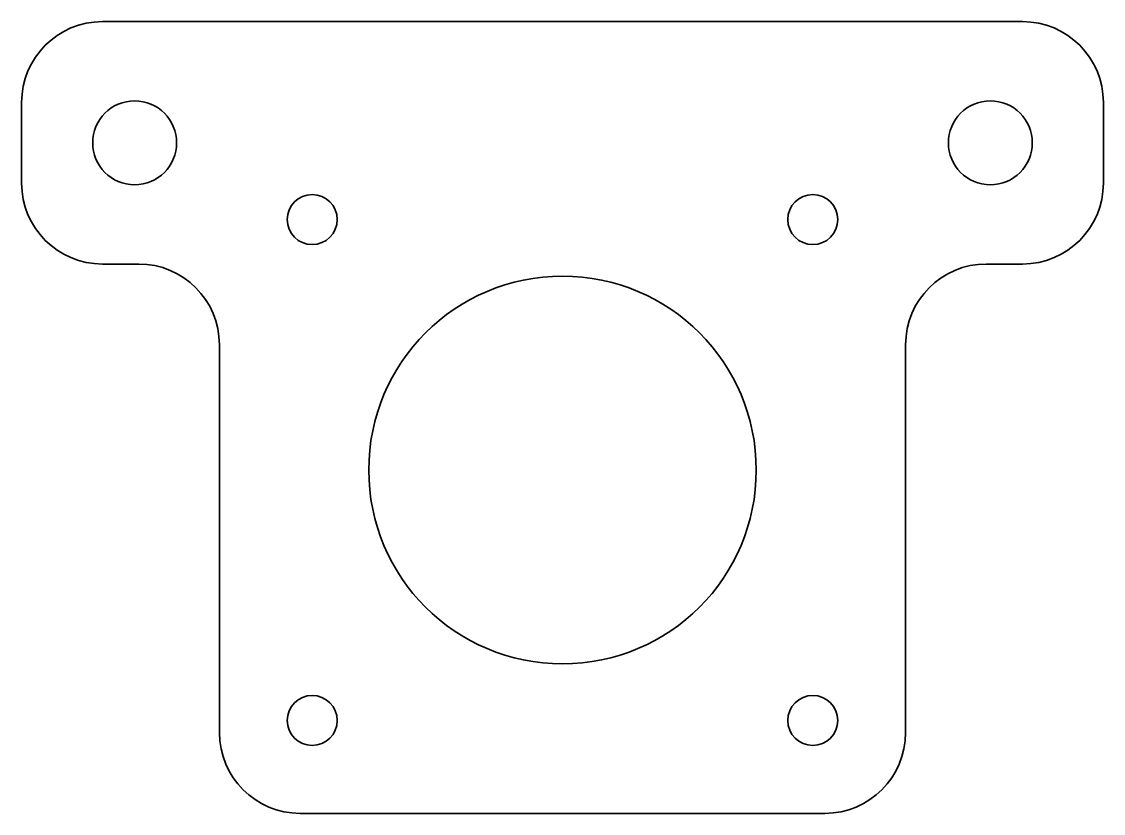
# Model space of a CAD drawing. Extents: x 0 to 67, y -44 to 5.
import ezdxf

# ---------------------------------------------------------------- set-up
doc = ezdxf.new("R2010")
doc.units = 0

msp = doc.modelspace()

# ---------------------------------------------------------------- linework, layer by layer
at = {"color": 7, "lineweight": 35}
for p, q in [((62, 5), (5, 5)), ((12.25, -15), (12.25, -39)), ((54.75, -39), (54.75, -15)), ((17.25, -44), (49.75, -44))]:
    msp.add_line(p, q, dxfattribs=at)
at = {"color": 7, "lineweight": 35, "ltscale": 0.125}
for p, q in [((0, 0), (0, -5)), ((67, -5), (67, 0))]:
    msp.add_line(p, q, dxfattribs=at)
at = {"color": 7, "lineweight": 35, "ltscale": 0.05625}
for p, q in [((5, -10), (7.25, -10)), ((59.75, -10), (62, -10))]:
    msp.add_line(p, q, dxfattribs=at)
at = {"color": 7, "lineweight": 35}
for centre, radius in [((7, -2.5), 2.6), ((60, -2.5), 2.6), ((18, -7.25), 1.55), ((49, -7.25), 1.55), ((33.5, -22.75), 12), ((18, -38.25), 1.55), ((49, -38.25), 1.55)]:
    msp.add_circle(centre, radius, dxfattribs=at)
for centre, start, end in [((5, 0), 90, 180), ((62, 0), 360, 90), ((5, -5), 180, 270), ((62, -5), 270, 360), ((7.25, -15), 0, 90), ((59.75, -15), 90, 180), ((17.25, -39), 180, 270), ((49.75, -39), 270, 0)]:
    msp.add_arc(centre, 5, start, end, dxfattribs=at)

doc.saveas('drawing.dxf')
